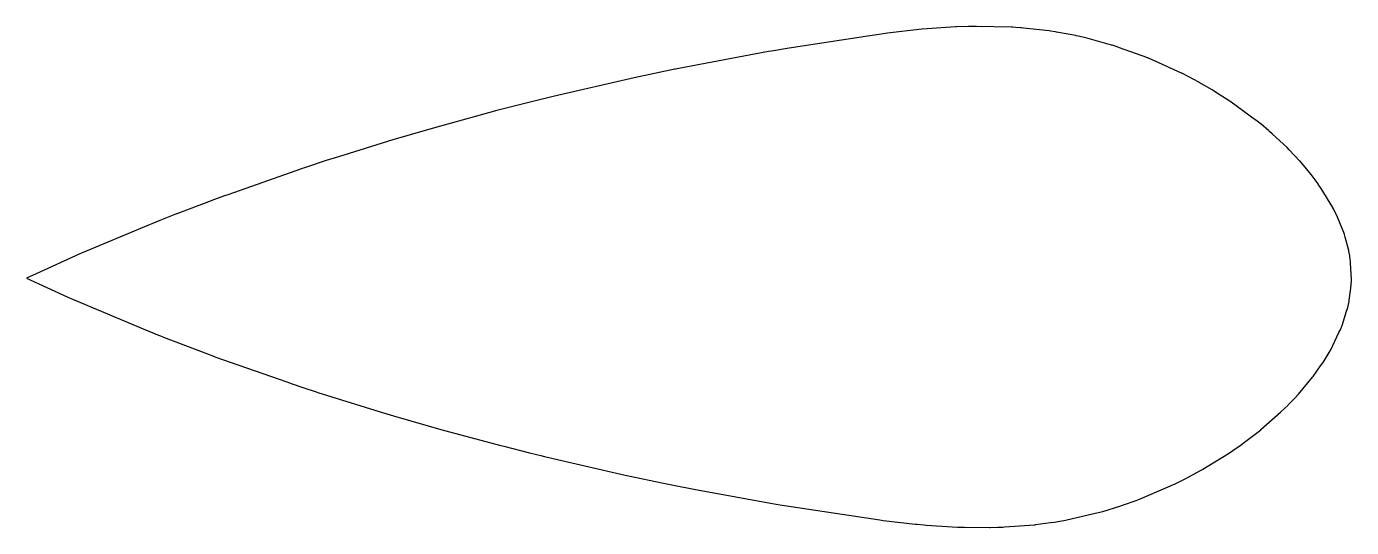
# Model space of a CAD drawing. Header units: metres. Extents: x -88 to 62, y -28 to 28.
import ezdxf

# ---------------------------------------------------------------- set-up
doc = ezdxf.new("R2010")
doc.units = ezdxf.units.M

msp = doc.modelspace()

# ---------------------------------------------------------------- linework, layer by layer
for p, q in [((7.89247, 27.3592), (-1.22874, 25.9556)), ((8.95287, 27.5123), (7.89247, 27.3592)), ((9.91731, 27.6265), (8.95287, 27.5123)), ((13.8117, 28.0817), (9.91731, 27.6265)), ((13.8331, 28.0838), (13.8117, 28.0817)), ((14.3986, 28.1241), (13.8331, 28.0838)), ((17.6219, 28.3481), (14.3986, 28.1241)), ((17.7104, 28.3518), (17.6219, 28.3481)), ((19.0635, 28.3957), (17.7104, 28.3518)), ((19.1534, 28.3983), (19.0635, 28.3957)), ((19.761, 28.4017), (19.1534, 28.3983)), ((19.9749, 28.4008), (19.761, 28.4017)), ((23.9566, 28.3162), (19.9749, 28.4008)), ((24.0949, 28.3097), (23.9566, 28.3162)), ((24.4556, 28.2906), (24.0949, 28.3097)), ((24.975, 28.2537), (24.4556, 28.2906)), ((25.0739, 28.2457), (24.975, 28.2537)), ((25.3201, 28.2216), (25.0739, 28.2457)), ((28.2189, 27.8918), (25.3201, 28.2216)), ((28.3604, 27.8733), (28.2189, 27.8918)), ((28.9131, 27.789), (28.3604, 27.8733)), ((29.048, 27.7654), (28.9131, 27.789)), ((31.2231, 27.3629), (29.048, 27.7654)), ((31.2805, 27.3509), (31.2231, 27.3629)), ((31.484, 27.307), (31.2805, 27.3509)), ((32.0292, 27.1841), (31.484, 27.307)), ((32.6102, 27.0298), (32.0292, 27.1841)), ((35.2832, 26.301), (32.6102, 27.0298)), ((-3.57082, 25.5608), (-12.7317, 23.8449)), ((-3.23309, 25.6209), (-3.57082, 25.5608)), ((-1.67188, 25.884), (-3.23309, 25.6209)), ((-1.22874, 25.9556), (-1.67188, 25.884)), ((35.3257, 26.2881), (35.2832, 26.301)), ((35.9088, 26.086), (35.3257, 26.2881)), ((36.158, 25.9978), (35.9088, 26.086)), ((39.2839, 24.878), (36.158, 25.9978)), ((39.3102, 24.8675), (39.2839, 24.878)), ((39.3774, 24.8405), (39.3102, 24.8675)), ((39.4669, 24.8042), (39.3774, 24.8405)), ((40.2152, 24.4662), (39.4669, 24.8042)), ((43.2095, 23.1061), (40.2152, 24.4662)), ((-18.7855, 22.5926), (-27.9223, 20.4577)), ((-18.7791, 22.594), (-18.7855, 22.5926)), ((-14.1823, 23.5621), (-18.7791, 22.594)), ((-14.0866, 23.5816), (-14.1823, 23.5621)), ((-12.7317, 23.8449), (-14.0866, 23.5816)), ((43.223, 23.0994), (43.2095, 23.1061)), ((44.6497, 22.3501), (43.223, 23.0994)), ((45.0852, 22.1146), (44.6497, 22.3501)), ((45.1744, 22.0641), (45.0852, 22.1146)), ((46.6474, 21.2164), (45.1744, 22.0641)), ((46.7664, 21.1456), (46.6474, 21.2164)), ((47.1442, 20.9003), (46.7664, 21.1456)), ((-30.2272, 19.9188), (-34.4492, 18.8353)), ((-27.9223, 20.4577), (-30.2272, 19.9188)), ((48.766, 19.8715), (47.1442, 20.9003)), ((48.825, 19.8312), (48.766, 19.8715)), ((51.5346, 17.844), (48.825, 19.8312)), ((-34.5977, 18.7961), (-40.272, 17.2428)), ((-34.4492, 18.8353), (-34.5977, 18.7961)), ((-42.1622, 16.712), (-46.0785, 15.569)), ((-40.6898, 17.128), (-42.1622, 16.712)), ((-40.272, 17.2428), (-40.6898, 17.128)), ((51.7115, 17.7113), (51.5346, 17.844)), ((52.1306, 17.3921), (51.7115, 17.7113)), ((52.1633, 17.3652), (52.1306, 17.3921)), ((53.0414, 16.6309), (52.1633, 17.3652)), ((53.1711, 16.5209), (53.0414, 16.6309)), ((53.4608, 16.2509), (53.1711, 16.5209)), ((-46.1051, 15.5611), (-52.2493, 13.6456)), ((-46.0785, 15.569), (-46.1051, 15.5611)), ((55.1408, 14.695), (53.4608, 16.2509)), ((-52.2493, 13.6456), (-53.6543, 13.2067)), ((55.1525, 14.6832), (55.1408, 14.695)), ((55.3971, 14.4248), (55.1525, 14.6832)), ((56.6046, 13.1491), (55.3971, 14.4248)), ((-56.5305, 12.258), (-64.6642, 9.38785)), ((-56.4665, 12.2795), (-56.5305, 12.258)), ((-55.9946, 12.4358), (-56.4665, 12.2795)), ((-53.6543, 13.2067), (-55.9946, 12.4358)), ((56.6149, 13.1375), (56.6046, 13.1491)), ((56.8031, 12.9137), (56.6149, 13.1375)), ((57.8663, 11.6395), (56.8031, 12.9137)), ((57.9823, 11.4862), (57.8663, 11.6395)), ((58.6595, 10.5751), (57.9823, 11.4862)), ((58.6786, 10.5485), (58.6595, 10.5751)), ((58.8981, 10.2091), (58.6786, 10.5485)), ((-65.2408, 9.18329), (-66.5772, 8.70544)), ((-64.6642, 9.38785), (-65.2408, 9.18329)), ((58.9887, 10.066), (58.8981, 10.2091)), ((60.3106, 7.91295), (58.9887, 10.066)), ((-66.669, 8.67099), (-70.5324, 7.19453)), ((-66.5772, 8.70544), (-66.669, 8.67099)), ((60.3323, 7.87299), (60.3106, 7.91295)), ((60.3987, 7.74857), (60.3323, 7.87299)), ((60.4101, 7.7263), (60.3987, 7.74857)), ((60.6365, 7.27913), (60.4101, 7.7263)), ((-73.3855, 6.06036), (-73.748, 5.91089)), ((-72.4728, 6.43353), (-73.3855, 6.06036)), ((-71.1488, 6.95709), (-72.4728, 6.43353)), ((-70.7639, 7.10635), (-71.1488, 6.95709)), ((-70.5324, 7.19453), (-70.7639, 7.10635)), ((60.6611, 7.22943), (60.6365, 7.27913)), ((60.6692, 7.21257), (60.6611, 7.22943)), ((60.8447, 6.79292), (60.6692, 7.21257)), ((61.6293, 4.86507), (60.8447, 6.79292)), ((-73.748, 5.91089), (-81.3271, 2.72443)), ((61.6372, 4.84184), (61.6293, 4.86507)), ((61.7172, 4.55499), (61.6372, 4.84184)), ((62.1301, 3.01105), (61.7172, 4.55499)), ((62.1397, 2.96298), (62.1301, 3.01105)), ((-81.5334, 2.63475), (-86.4597, 0.37669)), ((-81.3271, 2.72443), (-81.5334, 2.63475)), ((62.2398, 2.41885), (62.1397, 2.96298)), ((62.2451, 2.38893), (62.2398, 2.41885)), ((62.2601, 2.29944), (62.2451, 2.38893)), ((62.2624, 2.28459), (62.2601, 2.29944)), ((62.2954, 2.06679), (62.2624, 2.28459)), ((62.2959, 2.06325), (62.2954, 2.06679)), ((62.3157, 1.74649), (62.2959, 2.06325)), ((62.3251, 1.59161), (62.3157, 1.74649)), ((62.4364, -0.2571), (62.3251, 1.59161)), ((-86.4597, 0.37669), (-87.5599, -0.11781)), ((-87.5599, -0.11781), (-82.9537, -2.21425)), ((62.3418, -1.51418), (62.3795, -1.24361)), ((62.3795, -1.24361), (62.4286, -0.39279)), ((62.4286, -0.39279), (62.4363, -0.25821)), ((62.4363, -0.25821), (62.4364, -0.2571)), ((-82.9537, -2.21425), (-82.2843, -2.5224)), ((-82.2843, -2.5224), (-82.1692, -2.57362)), ((-82.1692, -2.57362), (-74.3665, -5.82936)), ((62.01, -3.43721), (62.1588, -2.74449)), ((62.1588, -2.74449), (62.1877, -2.61224)), ((62.1877, -2.61224), (62.1881, -2.60992)), ((62.1881, -2.60992), (62.3418, -1.51418)), ((61.3821, -5.45976), (61.8875, -3.82852)), ((61.8875, -3.82852), (62.0076, -3.44707)), ((62.0076, -3.44707), (62.01, -3.43721)), ((-74.3665, -5.82936), (-73.0636, -6.38635)), ((61.0182, -6.27626), (61.2159, -5.88332)), ((61.2159, -5.88332), (61.2238, -5.86426)), ((61.2238, -5.86426), (61.3472, -5.54736)), ((61.3472, -5.54736), (61.3821, -5.45976)), ((-73.0636, -6.38635), (-72.9234, -6.44252)), ((-72.9234, -6.44252), (-72.4087, -6.64555)), ((-72.4087, -6.64555), (-72.056, -6.78642)), ((-72.056, -6.78642), (-67.075, -8.68425)), ((60.0951, -8.21014), (61.0182, -6.27626)), ((-67.075, -8.68425), (-66.2848, -8.98422)), ((-66.2848, -8.98422), (-66.2423, -8.99986)), ((59.2233, -9.65146), (59.8102, -8.70076)), ((59.8102, -8.70076), (59.9062, -8.54398)), ((59.9062, -8.54398), (59.9112, -8.53535)), ((59.9112, -8.53535), (60.0951, -8.21014)), ((-66.2423, -8.99986), (-58.0724, -11.8581)), ((58.0982, -11.2384), (58.9346, -10.0489)), ((58.9346, -10.0489), (59.1843, -9.71173)), ((59.1843, -9.71173), (59.2233, -9.65146)), ((-58.0724, -11.8581), (-57.4832, -12.0634)), ((56.431, -13.2408), (58.0393, -11.3132)), ((58.0393, -11.3132), (58.0982, -11.2384)), ((-57.4832, -12.0634), (-56.2903, -12.4789)), ((-56.2903, -12.4789), (-54.7692, -12.9779)), ((-54.7692, -12.9779), (-54.5615, -13.046)), ((-54.5615, -13.046), (-47.6301, -15.1976)), ((56.0695, -13.6423), (56.3521, -13.3311)), ((56.3521, -13.3311), (56.431, -13.2408)), ((54.4176, -15.278), (54.9077, -14.8369)), ((54.9077, -14.8369), (55.2168, -14.53)), ((55.2168, -14.53), (55.2805, -14.4668)), ((55.2805, -14.4668), (56.0695, -13.6423)), ((-47.6301, -15.1976), (-46.0311, -15.6945)), ((-46.0311, -15.6945), (-46.0151, -15.6993)), ((-46.0151, -15.6993), (-42.0959, -16.8316)), ((52.1825, -17.2664), (54.4176, -15.278)), ((-42.0959, -16.8316), (-40.6534, -17.2348)), ((-40.6534, -17.2348), (-40.2402, -17.3472)), ((-40.2402, -17.3472), (-33.8632, -19.0659)), ((50.1841, -18.8039), (51.8346, -17.5378)), ((51.8346, -17.5378), (52.1545, -17.2894)), ((52.1545, -17.2894), (52.1825, -17.2664)), ((-33.8632, -19.0659), (-33.5274, -19.1532)), ((-33.5274, -19.1532), (-30.6158, -19.8883)), ((49.0174, -19.6241), (49.9491, -18.9692)), ((49.9491, -18.9692), (50.1841, -18.8039)), ((-30.6158, -19.8883), (-29.3468, -20.1972)), ((-29.3468, -20.1972), (-28.9343, -20.2956)), ((-28.9343, -20.2956), (-19.7758, -22.4093)), ((45.6122, -21.7461), (48.4944, -19.9479)), ((48.4944, -19.9479), (49.0146, -19.626)), ((49.0146, -19.626), (49.0174, -19.6241)), ((-19.7758, -22.4093), (-19.4189, -22.4885)), ((-19.4189, -22.4885), (-15.4607, -23.311)), ((43.694, -22.7861), (45.2524, -21.9402)), ((45.2524, -21.9402), (45.5871, -21.7603)), ((45.5871, -21.7603), (45.6122, -21.7461)), ((-15.4607, -23.311), (-14.1308, -23.5974)), ((-14.1308, -23.5974), (-12.0175, -24.0164)), ((38.4538, -25.1341), (41.7007, -23.7257)), ((41.7007, -23.7257), (42.2965, -23.4771)), ((42.2965, -23.4771), (42.3826, -23.4366)), ((42.3826, -23.4366), (43.3633, -22.9462)), ((43.3633, -22.9462), (43.694, -22.7861)), ((-12.0175, -24.0164), (-2.48801, -25.7476)), ((36.5221, -25.8313), (38.0602, -25.2759)), ((38.0602, -25.2759), (38.447, -25.1367)), ((38.447, -25.1367), (38.4538, -25.1341)), ((-2.48801, -25.7476), (9.02704, -27.4877)), ((30.0782, -27.5253), (33.4219, -26.7342)), ((33.4219, -26.7342), (34.2864, -26.5293)), ((34.2864, -26.5293), (34.289, -26.5286)), ((34.289, -26.5286), (36.2057, -25.93)), ((36.2057, -25.93), (36.5221, -25.8313)), ((9.02704, -27.4877), (9.4162, -27.5373)), ((9.4162, -27.5373), (13.0732, -27.9595)), ((13.0732, -27.9595), (13.2649, -27.98)), ((13.2649, -27.98), (14.0713, -28.0527)), ((14.0713, -28.0527), (14.283, -28.0686)), ((14.283, -28.0686), (17.846, -28.3011)), ((17.846, -28.3011), (17.9487, -28.3057)), ((17.9487, -28.3057), (18.6136, -28.32)), ((18.6136, -28.32), (21.444, -28.3502)), ((21.444, -28.3502), (21.5496, -28.3481)), ((21.5496, -28.3481), (22.4136, -28.3271)), ((22.4136, -28.3271), (22.4548, -28.3259)), ((22.4548, -28.3259), (22.9543, -28.2984)), ((22.9543, -28.2984), (23.163, -28.2859)), ((23.163, -28.2859), (26.5373, -28.041)), ((26.5373, -28.041), (26.6148, -28.0339)), ((26.6148, -28.0339), (26.6789, -28.0272)), ((26.6789, -28.0272), (28.3644, -27.8001)), ((28.3644, -27.8001), (28.7666, -27.7498)), ((28.7666, -27.7498), (29.8818, -27.5591)), ((29.8818, -27.5591), (30.0731, -27.5262)), ((30.0731, -27.5262), (30.0782, -27.5253))]:
    msp.add_line(p, q)

doc.saveas('drawing.dxf')
